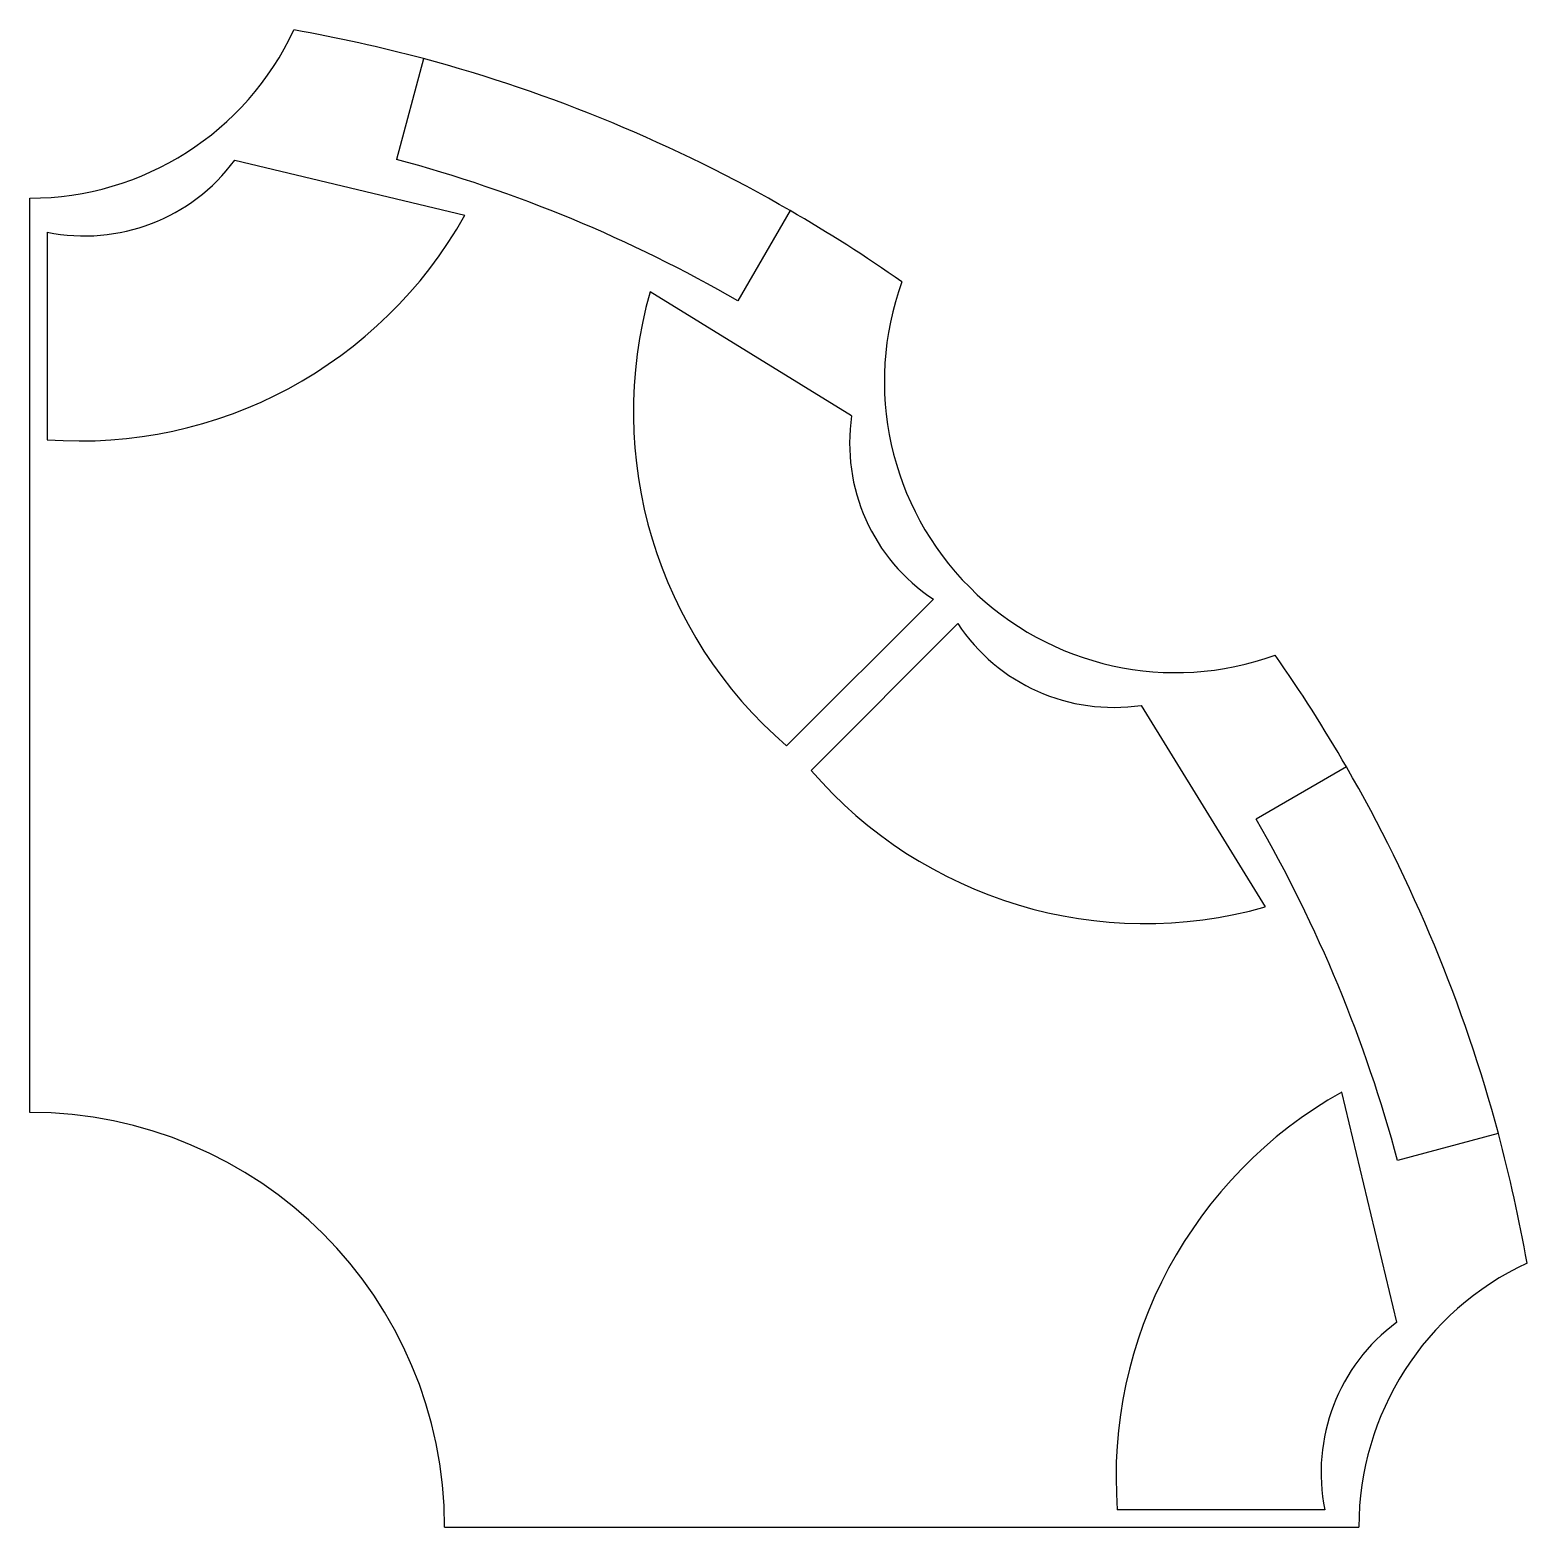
# Model space of a CAD drawing. Extents: x 0 to 21.7, y 0 to 21.7.
import ezdxf

# ---------------------------------------------------------------- set-up
doc = ezdxf.new("R2010")
doc.units = 0
doc.layers.add('default', color=7, linetype='CONTINUOUS')

msp = doc.modelspace()

# ---------------------------------------------------------------- linework, layer by layer
at = {"layer": 'default'}
for p, q in [((5.694, 21.25), (5.303, 19.792)), ((2.963, 19.779), (6.293, 18.984)), ((0, 6), (0, 19.232)), ((11, 19.053), (10.245, 17.745)), ((0.25, 18.739), (0.25, 15.736)), ((11.891, 16.081), (8.974, 17.874)), ((13.074, 13.427), (10.95, 11.304)), ((13.427, 13.074), (11.304, 10.95)), ((16.081, 11.891), (17.874, 8.974)), ((19.053, 11), (17.745, 10.245)), ((19.779, 2.963), (18.984, 6.293)), ((21.25, 5.694), (19.792, 5.303)), ((18.739, 0.25), (15.736, 0.25)), ((6, 0), (19.232, 0))]:
    msp.add_line(p, q, dxfattribs=at)
for centre, radius, start, end in [((0, 23.447), 4.215, 270, 335), ((0, 0), 22, 75, 80), ((0, 0), 22, 60, 75), ((0.79, 21.389), 2.704, 258.4837, 323.4837), ((0, 0), 20.49, 60, 75), ((0.722, 22.103), 6.385, 265.756, 330.756), ((0, 0), 22, 55, 60), ((16.58, 16.58), 4.215, 160, 290), ((15.119, 16.14), 6.385, 164.244, 229.244), ((14.566, 15.682), 2.704, 171.5163, 236.5163), ((15.682, 14.566), 2.704, 213.4837, 278.4837), ((0, 0), 22, 30, 35), ((16.14, 15.119), 6.385, 220.756, 285.756), ((0, 0), 22, 15, 30), ((0, 0), 20.49, 15, 30), ((22.103, 0.722), 6.385, 119.244, 184.244), ((0, 0), 6, 0, 90), ((0, 0), 22, 10, 15), ((23.447, 0), 4.215, 115, 180), ((21.389, 0.79), 2.704, 126.5163, 191.5163)]:
    msp.add_arc(centre, radius, start, end, dxfattribs=at)

doc.saveas('drawing.dxf')
